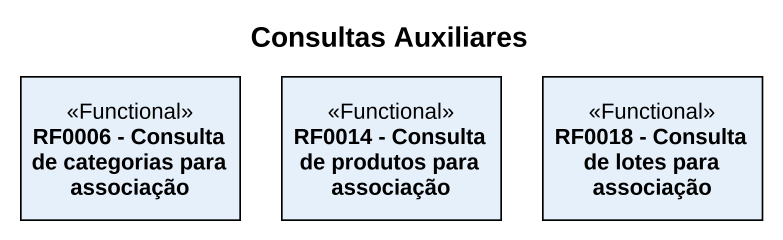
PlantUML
@startuml
title Consultas Auxiliares
hide circle
hide empty members
class "RF0006 - Consulta de categorias para associação" as RF0006_Consulta_de <<Functional>>
class "RF0014 - Consulta de produtos para associação" as RF0014_Consulta_de_produtos <<Functional>>
class "RF0018 - Consulta de lotes para associação" as RF0018_Consulta_de_lotes <<Functional>>
@enduml
